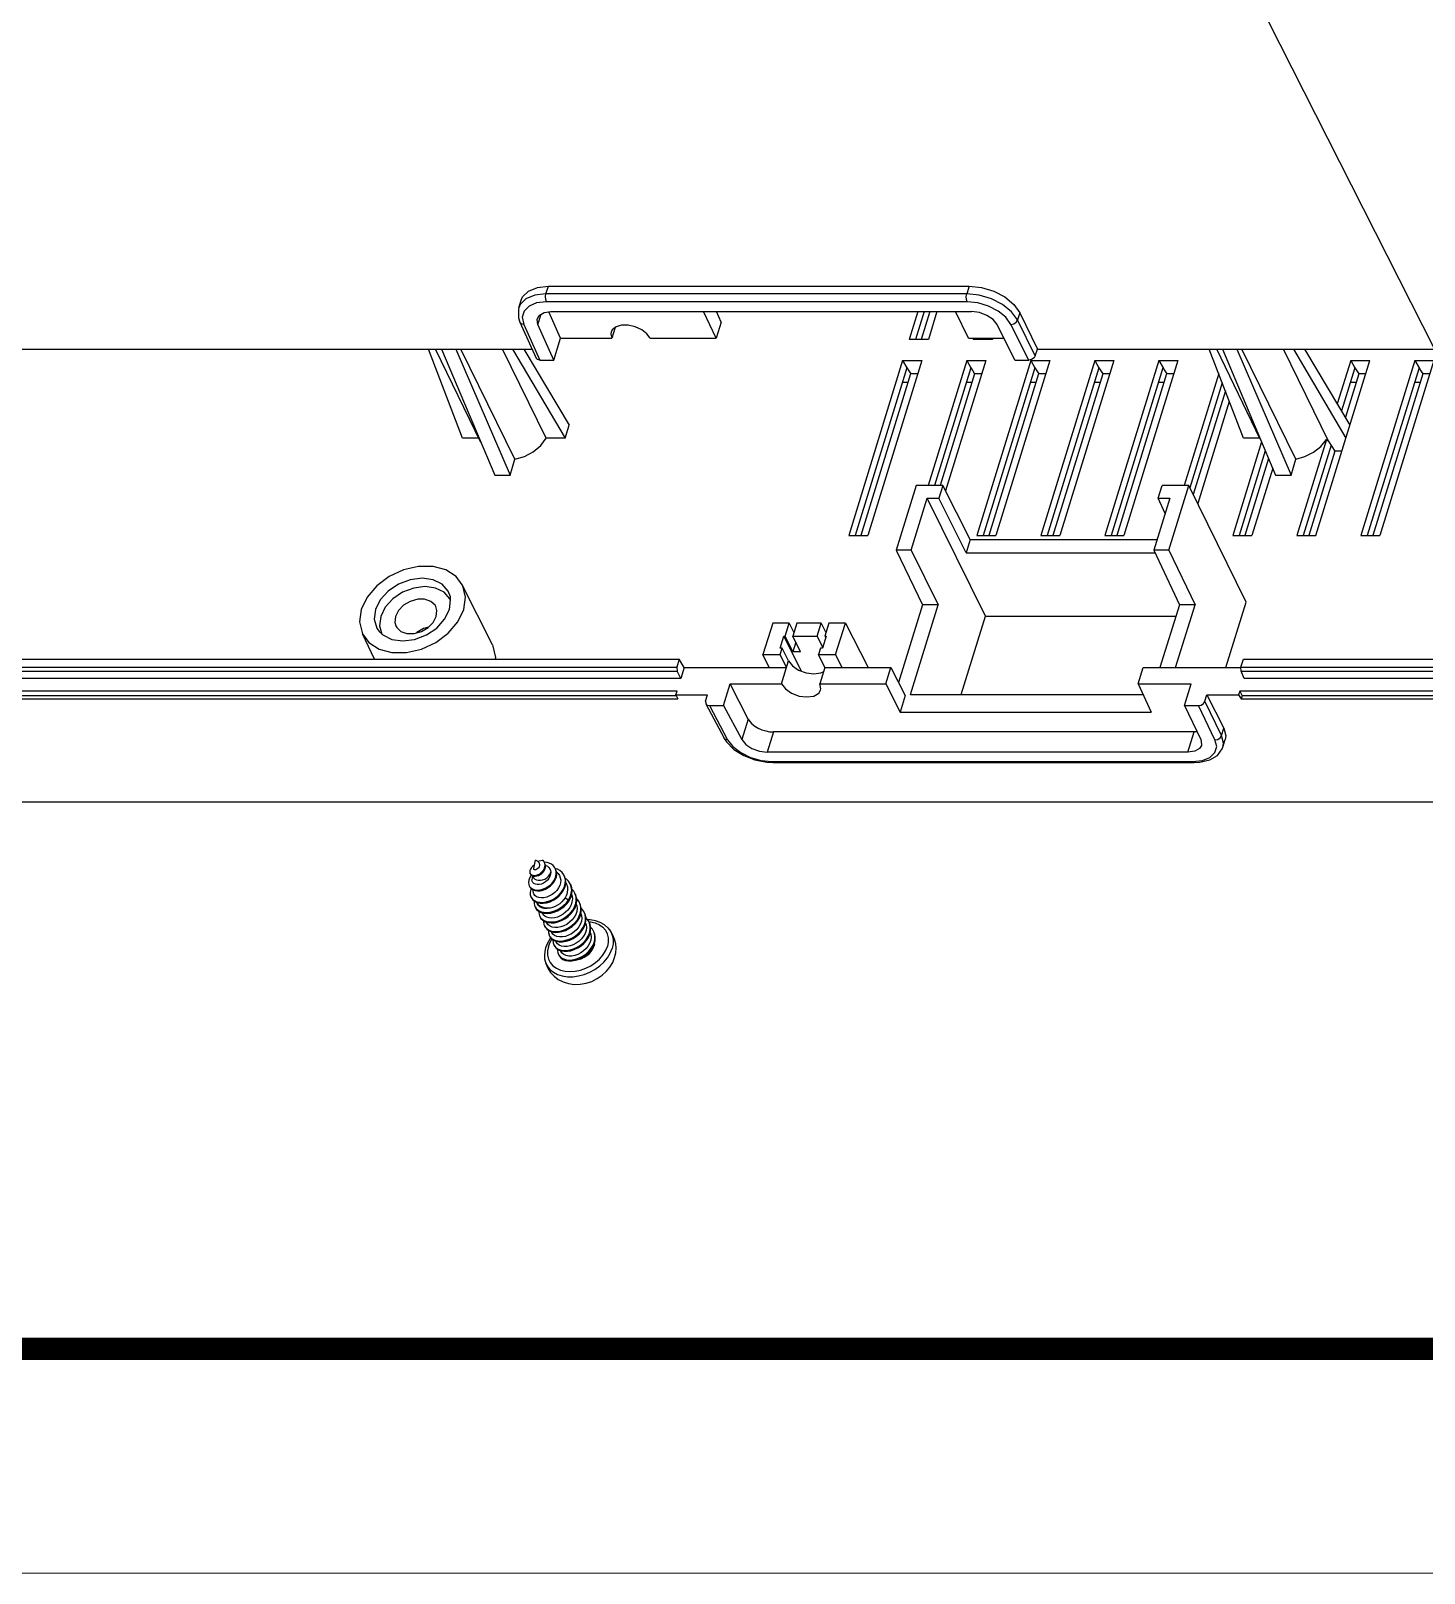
# Model space of a CAD drawing. Header units: millimetres. Extents: x 2151 to 2806, y 681 to 1136.
# Drawn here: x 2296.4 to 2366.6, y 680.9 to 758.6 of the extents above; entities that cross this region are included whole.
import ezdxf

# ---------------------------------------------------------------- set-up
doc = ezdxf.new("R2010")
doc.units = ezdxf.units.MM
doc.layers.add('02___PRT_ALL_AXES', color=7, linetype='Continuous')
doc.layers.add('3_ALL_AXES', color=7, linetype='Continuous')
doc.layers.add('from', color=7, linetype='Continuous', lineweight=13)

# ---------------------------------------------------------------- blocks, each defined once
blk = doc.blocks.new('*u28')
at = {"color": 7, "linetype": 'Continuous'}
for p, q in [((67.68, -55.89), (81.18, -82.55)), ((17.27, -78.57), (16.47, -78.67)), ((17.27, -78.57), (17.45, -78)), ((47.54, -78.57), (17.27, -78.57)), ((17.45, -78), (47.72, -78)), ((47.72, -78), (47.54, -78.57)), ((15.32, -79.57), (15.48, -79.03)), ((15.42, -79.34), (15.32, -79.57)), ((15.69, -79.8), (15.56, -80.25)), ((16.05, -79.44), (15.69, -79.8)), ((47.56, -79.13), (17.3, -79.13)), ((18.32, -81.76), (17.47, -79.86)), ((17.63, -79.84), (47.89, -79.84)), ((29.51, -81.76), (28.6, -79.84)), ((29.88, -80.59), (29.53, -79.84)), ((44.02, -79.84), (43.4, -81.84)), ((44.48, -79.84), (43.86, -81.84)), ((44.89, -79.84), (44.27, -81.84)), ((45.4, -79.84), (44.78, -81.84)), ((47.66, -81.76), (46.74, -79.84)), ((15.3, -80.29), (15.4, -80.61)), ((15.4, -80.61), (16.56, -83.19)), ((15.56, -80.25), (15.67, -80.76)), ((15.67, -80.76), (16.82, -83.33)), ((16.69, -80.77), (16.92, -80.03)), ((17.84, -83.33), (16.69, -80.77)), ((22.25, -80.99), (22.01, -81.76)), ((29.88, -80.59), (29.51, -81.76)), ((51, -83.33), (49.72, -80.77)), ((52.01, -83.33), (50.72, -80.76)), ((51.35, -79.92), (51.19, -80.44)), ((52.47, -83.02), (51.19, -80.44)), ((51.35, -79.92), (52.62, -82.55)), ((17.84, -83.33), (18.32, -81.76)), ((18.32, -81.76), (22.01, -81.76)), ((24.77, -81.76), (29.51, -81.76)), ((44.78, -81.84), (43.4, -81.84)), ((47.66, -81.76), (50.21, -81.76)), ((48.03, -81.76), (48.01, -81.84)), ((49.39, -81.84), (48.01, -81.84)), ((48.49, -81.76), (48.47, -81.84)), ((48.9, -81.76), (48.87, -81.84)), ((49.41, -81.76), (49.39, -81.84)), ((-97.52, -82.55), (16.27, -82.55)), ((11.27, -88.95), (8.81, -82.55)), ((12.59, -89.26), (9.33, -82.55)), ((9.75, -82.55), (13.58, -91.61)), ((10.79, -82.55), (14.69, -91.61)), ((15.04, -90.46), (11.15, -82.55)), ((17.29, -88.95), (14.14, -82.55)), ((14.85, -82.55), (18.64, -88.95)), ((15.67, -82.55), (18.93, -88.01)), ((52.47, -83.02), (52.62, -82.55)), ((52.62, -82.55), (81.18, -82.55)), ((67.46, -88.95), (64.99, -82.55)), ((68.66, -89.02), (65.52, -82.55)), ((65.93, -82.55), (69.76, -91.61)), ((66.97, -82.55), (70.87, -91.61)), ((71.22, -90.46), (67.33, -82.55)), ((73.6, -89.2), (70.32, -82.55)), ((71.04, -82.55), (74.82, -88.95)), ((71.85, -82.55), (75.11, -88.01)), ((16.82, -83.33), (17.84, -83.33)), ((42.93, -83.37), (39.05, -95.94)), ((43.23, -83.89), (39.51, -95.94)), ((43.5, -84.32), (39.91, -95.94)), ((44.31, -83.37), (40.43, -95.94)), ((42.93, -83.37), (43.24, -83.88)), ((42.93, -83.37), (44.31, -83.37)), ((43.23, -83.89), (43.51, -84.31)), ((44.02, -84.32), (43.5, -84.32)), ((47.54, -83.37), (44.76, -92.35)), ((47.84, -83.89), (45.22, -92.35)), ((48.11, -84.32), (45.63, -92.35)), ((48.92, -83.37), (46.02, -92.73)), ((47.54, -83.37), (47.84, -83.88)), ((47.54, -83.37), (48.92, -83.37)), ((47.84, -83.89), (47.97, -84.1)), ((47.97, -84.1), (48.11, -84.31)), ((48.62, -84.32), (48.11, -84.32)), ((52.14, -83.37), (48.26, -95.94)), ((52.44, -83.89), (48.72, -95.94)), ((52.71, -84.32), (49.12, -95.94)), ((53.52, -83.37), (49.64, -95.94)), ((51, -83.33), (52.01, -83.33)), ((52.14, -83.37), (52.45, -83.88)), ((52.14, -83.37), (53.52, -83.37)), ((52.44, -83.89), (52.58, -84.1)), ((52.58, -84.1), (52.72, -84.31)), ((53.23, -84.32), (52.71, -84.32)), ((56.75, -83.37), (52.86, -95.94)), ((57.05, -83.89), (53.32, -95.94)), ((57.32, -84.32), (53.73, -95.94)), ((58.13, -83.37), (54.24, -95.94)), ((56.75, -83.37), (57.05, -83.88)), ((56.75, -83.37), (58.13, -83.37)), ((57.05, -83.89), (57.19, -84.1)), ((57.19, -84.1), (57.32, -84.31)), ((57.83, -84.32), (57.32, -84.32)), ((61.35, -83.37), (57.47, -95.94)), ((61.65, -83.89), (57.93, -95.94)), ((61.92, -84.32), (58.33, -95.94)), ((62.73, -83.37), (58.85, -95.94)), ((61.35, -83.37), (61.66, -83.88)), ((61.35, -83.37), (62.73, -83.37)), ((61.65, -83.89), (61.79, -84.1)), ((61.79, -84.1), (61.93, -84.31)), ((62.44, -84.32), (61.92, -84.32)), ((65.67, -84.3), (63.18, -92.35)), ((72.66, -95.94), (76.55, -83.37)), ((75.17, -83.37), (74.2, -86.48)), ((75.47, -83.89), (74.51, -86.99)), ((75.74, -84.32), (74.78, -87.44)), ((75.17, -83.37), (75.47, -83.88)), ((75.17, -83.37), (76.55, -83.37)), ((75.47, -83.89), (75.61, -84.1)), ((75.61, -84.1), (75.74, -84.31)), ((76.26, -84.32), (75.74, -84.32)), ((79.77, -83.37), (75.89, -95.94)), ((80.08, -83.89), (76.35, -95.94)), ((80.35, -84.32), (76.75, -95.94)), ((81.15, -83.37), (77.27, -95.94)), ((79.77, -83.37), (80.08, -83.88)), ((79.77, -83.37), (81.15, -83.37)), ((80.08, -83.89), (80.21, -84.1)), ((80.21, -84.1), (80.35, -84.31)), ((80.86, -84.32), (80.35, -84.32)), ((42.91, -84.92), (43.32, -84.92)), ((47.52, -84.92), (47.92, -84.92)), ((52.12, -84.92), (52.53, -84.92)), ((56.73, -84.92), (57.13, -84.92)), ((61.33, -84.92), (61.74, -84.92)), ((65.92, -84.97), (63.6, -92.51)), ((75.15, -84.92), (75.56, -84.92)), ((79.76, -84.92), (80.16, -84.92)), ((66.15, -85.55), (63.84, -93.01)), ((66.43, -86.3), (64.16, -93.66)), ((18.64, -88.95), (18.93, -88.01)), ((12.44, -88.95), (11.27, -88.95)), ((18.64, -88.95), (17.29, -88.95)), ((68.75, -89.22), (66.68, -95.94)), ((69.02, -89.85), (67.14, -95.94)), ((68.62, -88.95), (67.46, -88.95)), ((73.41, -89.05), (71.28, -95.94)), ((73.75, -89.45), (71.74, -95.94)), ((74.02, -89.88), (72.15, -95.94)), ((73.6, -89.2), (74.02, -89.88)), ((74.54, -89.88), (74.02, -89.88)), ((14.69, -91.61), (15.04, -90.46)), ((69.25, -90.41), (67.54, -95.94)), ((70.87, -91.61), (71.22, -90.46)), ((13.58, -91.61), (14.69, -91.61)), ((69.55, -91.11), (68.06, -95.94)), ((69.76, -91.61), (70.87, -91.61)), ((43.9, -92.35), (42.46, -97)), ((45.83, -92.35), (43.9, -92.35)), ((45.83, -92.35), (45.54, -93.27)), ((47.79, -96.23), (45.83, -92.35)), ((61.3, -93.27), (61.59, -92.35)), ((63.52, -92.35), (61.59, -92.35)), ((62.08, -97), (63.52, -92.35)), ((67.64, -100.74), (63.52, -92.35)), ((43.54, -97), (44.7, -93.27)), ((48.89, -101.75), (44.7, -93.27)), ((44.7, -93.27), (45.54, -93.27)), ((47.49, -97.19), (45.54, -93.27)), ((62.15, -93.27), (61, -97)), ((61.81, -94.36), (61.3, -93.27)), ((61.3, -93.27), (62.15, -93.27)), ((39.05, -95.94), (40.43, -95.94)), ((47.79, -96.23), (47.49, -97.19)), ((47.79, -96.23), (61.24, -96.23)), ((48.26, -95.94), (49.64, -95.94)), ((52.86, -95.94), (54.24, -95.94)), ((57.47, -95.94), (58.85, -95.94)), ((66.68, -95.94), (68.06, -95.94)), ((71.28, -95.94), (72.66, -95.94)), ((75.89, -95.94), (77.27, -95.94)), ((42.46, -97), (44.35, -100.93)), ((43.54, -97), (42.46, -97)), ((43.54, -97), (45.48, -100.93)), ((47.49, -97.19), (61.09, -97.19)), ((61, -97), (62.84, -100.93)), ((62.08, -97), (61, -97)), ((62.08, -97), (63.97, -100.93)), ((13.43, -103.82), (11.24, -99.49)), ((10.4, -100.66), (10.35, -100.51)), ((44.35, -100.93), (42.62, -106.52)), ((43.49, -107.38), (45.48, -100.93)), ((45.48, -100.93), (44.35, -100.93)), ((62.84, -100.93), (61.44, -105.45)), ((62.57, -105.45), (63.97, -100.93)), ((63.97, -100.93), (62.84, -100.93)), ((66.18, -105.45), (67.64, -100.74)), ((5.38, -101.78), (5.29, -102.44)), ((47.15, -107.38), (48.89, -101.75)), ((48.89, -101.75), (62.59, -101.75)), ((4.94, -104.86), (4.06, -103.02)), ((33.58, -102.26), (32.88, -104.52)), ((34.77, -102.26), (33.58, -102.26)), ((34.12, -104.05), (34.39, -103.19)), ((34.39, -103.19), (35.62, -105.71)), ((34.39, -103.19), (34.48, -103.19)), ((34.48, -103.19), (34.77, -102.26)), ((35.03, -104.31), (34.48, -103.19)), ((34.77, -102.26), (35.11, -102.94)), ((35.32, -102.26), (35.03, -103.19)), ((35.58, -104.31), (35.03, -103.19)), ((35.03, -103.19), (36.78, -103.19)), ((37.07, -102.26), (35.32, -102.26)), ((36.78, -103.19), (37.07, -102.26)), ((37.18, -103.99), (36.78, -103.19)), ((37.07, -102.26), (37.41, -102.94)), ((37.43, -103.19), (37.16, -104.05)), ((37.62, -102.26), (37.33, -103.19)), ((37.33, -103.19), (37.39, -103.3)), ((37.33, -103.19), (37.43, -103.19)), ((38.81, -102.26), (37.62, -102.26)), ((38.11, -104.52), (38.81, -102.26)), ((38.81, -102.26), (40.44, -105.45)), ((34.11, -104.52), (34.26, -104.05)), ((34.26, -104.05), (34.12, -104.05)), ((34.72, -104.98), (34.26, -104.05)), ((35.24, -103.62), (35.03, -104.31)), ((37.02, -104.05), (36.88, -104.52)), ((37.16, -104.05), (37.02, -104.05)), ((-85.06, -104.86), (26.86, -104.86)), ((26.86, -104.86), (26.68, -105.43)), ((27.2, -105.45), (26.86, -104.86)), ((33.33, -105.45), (32.88, -104.52)), ((32.88, -104.52), (34.11, -104.52)), ((34.57, -105.45), (34.11, -104.52)), ((34.21, -106.63), (34.72, -104.98)), ((37.33, -105.45), (36.88, -104.52)), ((36.88, -104.52), (38.11, -104.52)), ((38.58, -105.45), (38.11, -104.52)), ((67.27, -105.43), (67.45, -104.86)), ((67.45, -104.86), (93.7, -104.86)), ((-85.2, -105.43), (26.68, -105.43)), ((-85.19, -105.72), (26.7, -105.72)), ((26.96, -106.23), (-84.95, -106.23)), ((26.68, -105.43), (26.7, -105.72)), ((26.96, -106.23), (26.7, -105.72)), ((27.2, -105.45), (26.96, -106.23)), ((27.2, -105.45), (34.57, -105.45)), ((37.33, -105.45), (36.97, -106.63)), ((37.05, -105.84), (37.25, -105.73)), ((37.33, -105.45), (42.07, -105.45)), ((41.71, -106.63), (42.07, -105.45)), ((42.07, -105.45), (43.11, -107.47)), ((59.87, -106.63), (60.23, -105.45)), ((60.23, -105.45), (67.27, -105.45)), ((67.28, -105.72), (67.27, -105.43)), ((67.27, -105.43), (93.49, -105.43)), ((67.49, -106.23), (67.28, -105.72)), ((67.28, -105.72), (93.5, -105.72)), ((93.74, -106.23), (67.49, -106.23)), ((26.7, -107.16), (-85.24, -107.16)), ((26.62, -107.49), (-85.09, -107.49)), ((26.62, -107.41), (26.7, -107.16)), ((26.62, -107.41), (26.75, -107.71)), ((26.62, -107.41), (28.9, -107.41)), ((28.75, -107.88), (28.9, -107.41)), ((30.04, -108.19), (30.52, -106.63)), ((31.81, -109.16), (30.52, -106.63)), ((30.52, -106.63), (34.21, -106.63)), ((36.97, -106.63), (41.71, -106.63)), ((41.71, -106.63), (42.74, -108.67)), ((43.11, -107.47), (42.74, -108.67)), ((43.49, -107.38), (60.21, -107.38)), ((59.87, -106.63), (60.8, -108.67)), ((59.87, -106.63), (63.68, -106.63)), ((63.2, -108.19), (63.68, -106.63)), ((64.68, -107.88), (64.82, -107.41)), ((64.82, -107.41), (66.03, -109.82)), ((64.82, -107.41), (67.1, -107.41)), ((67.18, -107.16), (67.1, -107.41)), ((67.1, -107.41), (67.28, -107.71)), ((67.18, -107.16), (67.35, -107.49)), ((93.46, -107.16), (67.18, -107.16)), ((67.35, -107.49), (67.28, -107.71)), ((93.61, -107.49), (67.35, -107.49)), ((-85.15, -107.71), (26.75, -107.71)), ((28.77, -108.06), (30.09, -110.53)), ((29.03, -108.19), (30.34, -110.66)), ((29.03, -108.19), (30.04, -108.19)), ((30.04, -108.19), (31.35, -110.64)), ((42.74, -108.67), (60.8, -108.67)), ((63.2, -108.19), (64.38, -110.64)), ((63.2, -108.19), (64.21, -108.19)), ((65.4, -110.66), (64.21, -108.19)), ((65.86, -110.34), (64.68, -107.88)), ((67.28, -107.71), (93.52, -107.71)), ((31.81, -109.16), (31.35, -110.64)), ((65.86, -110.34), (66.03, -109.82)), ((30.09, -110.53), (30.26, -110.8)), ((30.34, -110.66), (30.71, -111.14)), ((33.64, -110.08), (33.19, -111.54)), ((63.9, -110.08), (33.64, -110.08)), ((63.45, -111.54), (63.9, -110.08)), ((64.1, -110.07), (63.9, -110.08)), ((66, -110.9), (65.86, -110.34)), ((65.96, -111.18), (66.12, -110.63)), ((65.96, -111.18), (66, -110.9)), ((63.45, -111.54), (33.19, -111.54)), ((33.15, -112.27), (33.62, -112.29)), ((33.53, -112.21), (63.79, -112.21)), ((33.62, -112.29), (63.89, -112.29)), ((63.79, -112.21), (64.49, -112.14)), ((63.89, -112.29), (64.3, -112.27)), ((63.89, -112.29), (63.89, -112.29)), ((81.79, -115.14), (-65.58, -115.14)), ((16.67, -119.39), (17.03, -119.3)), ((17.16, -119.47), (17.17, -119.46)), ((17.19, -119.55), (17.16, -119.46)), ((17.19, -119.52), (17.16, -119.46)), ((17.17, -119.46), (17.16, -119.46)), ((17.2, -119.66), (17.19, -119.55)), ((16.12, -120.25), (16.15, -120.31)), ((16.12, -120.25), (16.18, -120.32)), ((16.39, -119.94), (16.39, -119.91)), ((18.09, -119.95), (17.93, -119.9)), ((17.96, -119.96), (17.94, -119.91)), ((18, -120.12), (17.96, -119.96)), ((18.63, -120.56), (18.57, -120.41)), ((16.06, -121.15), (16.09, -121.21)), ((16.06, -121.15), (16.08, -121.2)), ((16.19, -121.95), (16.22, -122.02)), ((18.65, -122.01), (18.9, -122.17)), ((19.09, -121.23), (19.02, -121.01)), ((19.38, -121.75), (19.35, -121.69)), ((19.44, -121.96), (19.38, -121.75)), ((16.47, -122.28), (16.64, -122.36)), ((16.49, -122.67), (16.52, -122.73)), ((16.67, -122.44), (16.61, -122.35)), ((16.79, -122.57), (16.67, -122.44)), ((18.9, -122.17), (18.93, -122.23)), ((19.73, -122.47), (19.69, -122.37)), ((20.09, -123.22), (20.02, -123.06)), ((16.83, -123.35), (16.86, -123.41)), ((16.83, -123.35), (16.88, -123.45)), ((17.16, -124.04), (17.19, -124.1)), ((17.16, -124.04), (17.2, -124.1)), ((20.4, -123.85), (20.36, -123.74)), ((17.5, -124.72), (17.53, -124.78)), ((20.72, -124.48), (20.69, -124.42)), ((20.75, -125.35), (20.71, -125.52)), ((20.78, -124.7), (20.72, -124.48)), ((17.83, -125.4), (17.86, -125.47)), ((18.17, -126.09), (18.2, -126.15)), ((18.17, -126.09), (18.2, -126.14))]:
    blk.add_line(p, q, dxfattribs=at)
for points in [[(16.47, -78.67), (15.83, -78.93), (15.42, -79.34)], [(15.49, -79.03), (15.59, -78.79), (16.01, -78.37), (16.65, -78.1), (17.45, -78)], [(17.3, -79.13), (17.25, -78.97), (17.24, -78.76), (17.27, -78.57)], [(47.56, -79.13), (47.52, -78.97), (47.51, -78.76), (47.54, -78.57)], [(51.19, -80.44), (50.77, -79.86), (50.12, -79.34), (49.32, -78.93), (48.43, -78.67), (47.54, -78.57)], [(47.72, -78), (48.6, -78.1), (49.49, -78.37), (50.29, -78.79), (50.93, -79.32), (51.35, -79.92)], [(15.32, -79.57), (15.29, -79.67), (15.3, -80.29)], [(17.3, -79.13), (16.6, -79.21), (16.05, -79.44)], [(16.65, -80.34), (16.79, -80.11), (17.14, -79.91), (17.63, -79.84)], [(50.72, -80.76), (50.36, -80.25), (49.8, -79.8), (49.1, -79.44), (48.33, -79.21), (47.56, -79.13)], [(49.72, -80.77), (49.44, -80.41), (48.99, -80.11), (48.45, -79.91), (47.89, -79.84)], [(15.67, -80.76), (15.5, -80.71), (15.4, -80.61)], [(16.69, -80.77), (16.63, -80.41), (16.65, -80.34)], [(24.77, -81.76), (24.53, -81.44), (24.16, -81.15), (23.69, -80.94), (23.18, -80.82), (22.7, -80.82), (22.31, -80.94), (22.04, -81.15), (21.96, -81.31)], [(50.72, -80.76), (50.92, -80.71), (51.09, -80.6), (51.19, -80.44)], [(21.96, -81.31), (21.93, -81.44), (22.01, -81.76)], [(16.82, -83.33), (16.65, -83.29), (16.56, -83.19)], [(52.47, -83.02), (52.38, -83.17), (52.21, -83.29), (52.01, -83.33)], [(15.04, -90.46), (15.72, -90.26), (16.35, -89.92), (16.89, -89.47), (17.29, -88.95)], [(71.22, -90.46), (71.87, -90.27), (72.48, -89.96), (73.01, -89.54), (73.41, -89.05)], [(73.41, -89.05), (73.47, -89.1), (73.54, -89.15), (73.6, -89.2)], [(11.25, -99.49), (10.81, -98.91), (10.07, -98.43), (9.15, -98.18), (8.1, -98.18), (7.02, -98.43), (5.98, -98.91), (5.09, -99.58), (4.4, -100.4), (3.98, -101.28)], [(10.39, -100.37), (10.23, -99.95), (9.8, -99.45), (9.16, -99.13), (8.37, -99.01), (7.51, -99.13), (6.67, -99.45), (5.92, -99.95), (5.35, -100.58), (5, -101.28)], [(10.35, -100.51), (9.94, -100.03), (9.33, -99.73), (8.58, -99.62), (7.76, -99.73), (6.96, -100.03), (6.25, -100.51), (5.71, -101.11), (5.38, -101.78)], [(11.35, -101.28), (11.47, -100.4), (11.29, -99.58), (11.25, -99.49)], [(9.34, -101.05), (9.29, -100.97), (8.98, -100.69), (8.54, -100.54), (8.04, -100.54), (7.51, -100.69), (7.03, -100.97), (6.66, -101.35), (6.44, -101.78)], [(10.33, -101.28), (10.41, -100.58), (10.39, -100.37)], [(3.98, -101.28), (3.86, -102.16), (4.06, -103.02)], [(4.06, -103.02), (4.52, -103.65), (5.26, -104.13), (6.18, -104.38), (7.23, -104.38), (8.31, -104.13), (9.35, -103.65), (10.24, -102.98), (10.93, -102.16), (11.35, -101.28)], [(5, -101.28), (4.92, -101.98), (5.1, -102.61), (5.28, -102.87)], [(6.44, -101.78), (6.39, -102.2), (6.47, -102.46)], [(6.47, -102.46), (6.53, -102.58), (6.84, -102.86), (7.27, -103.01), (7.78, -103.01), (8.31, -102.86), (8.79, -102.58), (9.16, -102.2), (9.38, -101.78)], [(9.38, -101.78), (9.43, -101.35), (9.34, -101.05)], [(9.41, -102.61), (9.98, -101.98), (10.33, -101.28)], [(5.28, -102.87), (5.53, -103.11), (6.18, -103.43), (6.97, -103.54), (7.82, -103.43), (8.67, -103.11), (9.41, -102.61)], [(5.29, -102.44), (5.47, -103.04), (5.48, -103.06)], [(8.83, -102.54), (8.47, -102.64), (7.98, -102.93), (7.94, -102.97)], [(13.65, -104.86), (13.67, -104.73), (13.48, -103.91), (13.44, -103.82)], [(34.72, -104.98), (35, -105.34), (35.44, -105.64), (35.99, -105.84), (36.55, -105.91), (37.05, -105.84)], [(34.21, -106.63), (34.49, -106.99), (34.93, -107.29), (35.48, -107.5), (36.04, -107.57), (36.54, -107.5), (36.89, -107.29), (37.02, -107.07)], [(37.02, -107.07), (37.04, -106.99), (36.97, -106.63)], [(28.75, -107.88), (28.76, -108.04), (28.77, -108.06)], [(28.77, -108.06), (28.85, -108.15), (29.03, -108.19)], [(64.21, -108.19), (64.41, -108.15), (64.58, -108.04), (64.68, -107.88)], [(31.81, -109.16), (31.93, -109.34), (32.09, -109.51), (32.3, -109.67), (32.54, -109.81), (32.8, -109.93), (33.08, -110.01), (33.36, -110.07), (33.64, -110.08)], [(66.03, -109.82), (66.17, -110.36), (66.12, -110.63)], [(30.34, -110.66), (30.17, -110.62), (30.09, -110.53)], [(30.26, -110.8), (30.79, -111.34), (31.5, -111.78), (32.3, -112.09), (33.15, -112.27)], [(31.35, -110.64), (31.64, -110.99), (32.08, -111.28), (32.63, -111.47), (33.19, -111.54)], [(64.38, -110.64), (64.44, -110.99), (64.42, -111.06)], [(64.49, -112.14), (65.04, -111.92), (65.39, -111.57), (65.52, -111.14), (65.4, -110.66)], [(65.4, -110.66), (65.6, -110.62), (65.77, -110.5), (65.86, -110.34)], [(30.71, -111.14), (31.28, -111.57), (31.98, -111.92), (32.76, -112.14), (33.53, -112.21)], [(64.42, -111.06), (64.29, -111.28), (63.94, -111.47), (63.45, -111.54)], [(64.3, -112.27), (65.03, -112.1), (65.57, -111.77), (65.91, -111.31), (65.96, -111.18)], [(33.53, -112.21), (33.6, -112.29), (33.62, -112.29)], [(63.79, -112.21), (63.87, -112.29), (63.89, -112.29)], [(16.44, -119.65), (16.32, -119.74), (16.22, -119.84), (16.15, -119.95), (16.11, -120.06), (16.1, -120.16), (16.12, -120.25)], [(16.18, -120.32), (16.26, -120.38), (16.35, -120.4), (16.47, -120.41), (16.59, -120.39), (16.71, -120.35), (16.83, -120.29), (16.93, -120.21), (17.03, -120.11), (17.11, -120), (17.16, -119.89), (17.19, -119.77), (17.2, -119.66)], [(16.29, -120.44), (16.38, -120.47), (16.5, -120.47), (16.62, -120.45), (16.74, -120.41), (16.86, -120.35), (16.97, -120.27), (17.06, -120.17), (17.14, -120.07), (17.19, -119.95), (17.23, -119.84), (17.23, -119.72)], [(16.79, -119.54), (16.81, -119.62), (16.8, -119.7), (16.78, -119.78), (16.74, -119.86), (16.68, -119.92), (16.62, -119.97), (16.55, -120), (16.49, -120.01), (16.44, -120), (16.4, -119.98), (16.39, -119.94)], [(16.67, -119.39), (16.71, -119.42), (16.74, -119.45), (16.77, -119.5), (16.79, -119.54)], [(17.16, -119.46), (17.1, -119.37), (17.03, -119.3)], [(17.94, -119.91), (17.89, -119.82), (17.78, -119.7), (17.66, -119.6), (17.51, -119.53), (17.35, -119.48), (17.17, -119.46)], [(17.23, -119.72), (17.22, -119.62), (17.19, -119.52)], [(17.29, -119.69), (17.38, -119.74), (17.47, -119.83), (17.54, -119.93), (17.59, -120.05), (17.61, -120.18)], [(16.23, -120.4), (16.19, -120.44), (16.09, -120.6), (16.03, -120.76), (16.01, -120.92), (16.03, -121.07), (16.06, -121.15)], [(16.08, -121.2), (16.18, -121.3), (16.3, -121.38), (16.46, -121.44), (16.63, -121.46), (16.82, -121.45), (17.01, -121.4), (17.2, -121.33), (17.39, -121.23), (17.56, -121.11), (17.71, -120.96), (17.83, -120.8), (17.92, -120.63), (17.99, -120.46), (18.01, -120.28), (18, -120.12)], [(16.09, -121.21), (16.11, -121.26), (16.21, -121.36), (16.33, -121.45), (16.49, -121.5), (16.66, -121.52), (16.85, -121.51), (17.04, -121.47), (17.23, -121.39), (17.42, -121.29), (17.59, -121.17), (17.74, -121.02), (17.86, -120.86), (17.95, -120.69), (18.02, -120.52), (18.04, -120.35), (18.04, -120.18), (17.99, -120.02), (17.97, -119.97)], [(16.15, -120.31), (16.21, -120.39), (16.29, -120.44)], [(16.19, -121.95), (16.29, -122.11), (16.44, -122.22), (16.61, -122.3), (16.82, -122.34), (17.04, -122.35), (17.28, -122.31), (17.53, -122.24), (17.76, -122.13), (17.99, -121.99), (18.19, -121.82), (18.36, -121.63), (18.5, -121.42), (18.6, -121.2), (18.65, -120.98), (18.67, -120.76), (18.63, -120.56)], [(17.61, -120.18), (17.6, -120.32), (17.55, -120.47), (17.47, -120.62), (17.37, -120.75), (17.24, -120.87), (17.1, -120.96), (16.94, -121.03), (16.79, -121.06), (16.64, -121.07), (16.51, -121.05), (16.4, -121), (16.32, -120.92), (16.27, -120.83), (16.26, -120.72)], [(18.32, -120.94), (18.26, -121.13), (18.17, -121.31), (18.05, -121.49), (17.9, -121.64), (17.72, -121.78), (17.52, -121.89), (17.32, -121.97), (17.12, -122.01), (16.93, -122.02), (16.75, -122), (16.6, -121.94), (16.48, -121.85), (16.39, -121.74), (16.35, -121.63)], [(17.61, -120.18), (17.6, -120.2), (17.6, -120.22)], [(18.08, -120.21), (18.14, -120.27), (18.24, -120.42), (18.3, -120.58), (18.33, -120.76), (18.32, -120.94)], [(18.57, -120.41), (18.55, -120.37), (18.43, -120.2), (18.27, -120.06), (18.09, -119.95)], [(18.69, -121.04), (18.7, -120.83), (18.66, -120.62), (18.6, -120.47)], [(19.02, -121.01), (18.9, -120.83), (18.74, -120.67), (18.66, -120.62)], [(16.2, -121.35), (16.17, -121.43), (16.13, -121.62), (16.14, -121.8), (16.19, -121.95)], [(16.22, -122.02), (16.32, -122.17), (16.47, -122.28)], [(16.64, -122.36), (16.85, -122.4), (17.07, -122.41), (17.31, -122.37), (17.56, -122.3), (17.79, -122.19), (18.02, -122.05), (18.22, -121.88), (18.39, -121.69), (18.53, -121.48), (18.63, -121.27), (18.69, -121.04)], [(16.86, -123.41), (16.91, -123.51), (17.04, -123.64), (17.21, -123.74), (17.41, -123.8), (17.64, -123.83), (17.88, -123.81), (18.14, -123.76), (18.39, -123.66), (18.63, -123.53), (18.86, -123.37), (19.06, -123.17), (19.23, -122.96), (19.36, -122.73), (19.44, -122.49), (19.48, -122.26), (19.47, -122.03), (19.41, -121.81), (19.38, -121.75)], [(18.65, -122.01), (18.54, -122.17), (18.41, -122.32), (18.26, -122.45), (18.1, -122.56), (17.92, -122.65), (17.74, -122.72), (17.56, -122.77)], [(18.8, -121.64), (18.77, -121.76), (18.72, -121.89), (18.65, -122.01)], [(18.7, -120.97), (18.74, -121.04), (18.81, -121.22), (18.83, -121.43), (18.8, -121.64)], [(18.9, -122.17), (19.02, -121.94), (19.09, -121.7), (19.12, -121.46), (19.09, -121.23)], [(18.93, -122.23), (19.05, -122), (19.12, -121.76), (19.15, -121.52), (19.12, -121.3), (19.05, -121.07)], [(19.11, -121.79), (19.15, -121.91), (19.17, -122.12), (19.14, -122.32)], [(19.35, -121.69), (19.27, -121.55), (19.13, -121.4)], [(19.41, -122.43), (19.45, -122.19), (19.44, -121.96)], [(16.44, -122.26), (16.43, -122.27), (16.43, -122.46), (16.48, -122.64), (16.49, -122.67)], [(16.49, -122.67), (16.57, -122.79), (16.71, -122.92), (16.88, -123.01), (17.09, -123.06), (17.32, -123.08), (17.57, -123.06), (17.82, -122.99), (18.08, -122.89), (18.32, -122.75), (18.54, -122.58), (18.74, -122.39), (18.9, -122.17)], [(16.52, -122.73), (16.6, -122.85), (16.74, -122.98), (16.91, -123.07), (17.12, -123.13), (17.35, -123.14), (17.6, -123.12), (17.85, -123.06), (18.11, -122.95), (18.35, -122.81), (18.57, -122.64), (18.77, -122.45), (18.93, -122.23)], [(17.56, -122.77), (17.35, -122.8), (17.15, -122.78), (16.98, -122.74), (16.83, -122.66), (16.72, -122.55), (16.67, -122.47)], [(16.77, -123), (16.76, -123.11), (16.8, -123.29), (16.83, -123.35)], [(17.56, -122.77), (17.34, -122.77), (17.13, -122.74), (16.95, -122.67), (16.79, -122.57)], [(16.88, -123.45), (17.01, -123.58), (17.18, -123.68), (17.38, -123.74), (17.61, -123.76), (17.85, -123.75), (18.11, -123.69), (18.36, -123.6), (18.6, -123.47), (18.83, -123.3), (19.03, -123.11), (19.2, -122.9), (19.33, -122.67), (19.41, -122.43)], [(19.14, -122.32), (19.08, -122.52), (18.98, -122.72), (18.84, -122.9), (18.68, -123.06), (18.5, -123.2), (18.3, -123.32), (18.09, -123.41), (17.88, -123.46), (17.68, -123.48), (17.49, -123.47), (17.32, -123.42), (17.18, -123.35), (17.07, -123.25), (17.01, -123.15)], [(17.19, -124.1), (17.23, -124.16), (17.35, -124.3), (17.51, -124.4), (17.7, -124.48), (17.92, -124.51), (18.17, -124.5), (18.42, -124.45), (18.67, -124.37), (18.92, -124.24), (19.15, -124.09), (19.36, -123.9), (19.54, -123.69), (19.67, -123.46), (19.77, -123.23), (19.81, -122.99), (19.81, -122.76), (19.76, -122.54), (19.72, -122.43)], [(17.2, -124.1), (17.32, -124.24), (17.48, -124.34), (17.67, -124.41), (17.89, -124.45), (18.14, -124.44), (18.39, -124.39), (18.64, -124.31), (18.89, -124.18), (19.12, -124.02), (19.33, -123.84), (19.51, -123.63), (19.64, -123.4), (19.74, -123.16)], [(19.48, -123.01), (19.41, -123.22), (19.3, -123.42), (19.15, -123.61), (18.97, -123.78), (18.77, -123.93), (18.56, -124.04), (18.34, -124.12), (18.12, -124.16), (17.91, -124.16), (17.72, -124.13), (17.56, -124.06), (17.43, -123.96), (17.34, -123.84)], [(17.53, -124.78), (17.56, -124.83), (17.67, -124.97), (17.83, -125.08), (18.02, -125.15), (18.23, -125.19), (18.47, -125.19), (18.72, -125.15), (18.98, -125.06), (19.23, -124.95), (19.46, -124.79), (19.67, -124.61), (19.85, -124.4), (19.99, -124.18), (20.09, -123.95), (20.14, -123.71), (20.15, -123.48), (20.11, -123.26), (20.05, -123.12)], [(19.45, -122.48), (19.49, -122.59), (19.51, -122.8), (19.48, -123.01)], [(19.69, -122.37), (19.63, -122.27), (19.49, -122.1), (19.47, -122.09)], [(19.74, -123.16), (19.78, -122.93), (19.78, -122.69), (19.73, -122.47)], [(19.78, -123.14), (19.78, -123.15), (19.83, -123.32), (19.84, -123.5), (19.82, -123.69)], [(20.02, -123.06), (20, -123.01), (19.86, -122.82), (19.81, -122.78)], [(17.11, -123.68), (17.1, -123.75), (17.12, -123.94), (17.16, -124.04)], [(17.5, -124.72), (17.58, -124.85), (17.72, -124.97), (17.9, -125.07), (18.12, -125.12), (18.35, -125.13), (18.61, -125.1), (18.87, -125.03), (19.12, -124.92), (19.37, -124.78), (19.59, -124.6), (19.78, -124.39), (19.93, -124.17), (20.04, -123.93)], [(19.82, -123.69), (19.75, -123.9), (19.63, -124.11), (19.49, -124.3), (19.31, -124.47), (19.11, -124.61), (18.89, -124.72), (18.67, -124.8), (18.45, -124.84), (18.24, -124.84), (18.05, -124.81), (17.89, -124.74), (17.77, -124.64), (17.68, -124.52)], [(17.86, -125.47), (17.89, -125.51), (18.01, -125.65), (18.16, -125.76), (18.35, -125.84), (18.57, -125.87), (18.81, -125.87), (19.06, -125.83), (19.31, -125.75), (19.56, -125.63), (19.79, -125.48), (20, -125.3), (20.18, -125.09), (20.32, -124.87), (20.43, -124.63), (20.48, -124.4), (20.49, -124.16), (20.44, -123.94), (20.39, -123.8)], [(20.04, -123.93), (20.11, -123.69), (20.12, -123.45), (20.09, -123.22)], [(20.12, -123.84), (20.16, -123.96), (20.18, -124.16), (20.15, -124.38)], [(20.36, -123.74), (20.31, -123.65), (20.16, -123.47), (20.15, -123.46)], [(20.4, -124.56), (20.45, -124.31), (20.45, -124.08), (20.4, -123.85)], [(20.69, -124.42), (20.61, -124.28), (20.48, -124.14)], [(17.44, -124.36), (17.44, -124.52), (17.49, -124.69), (17.5, -124.72)], [(17.77, -125.04), (17.77, -125.06), (17.78, -125.25), (17.83, -125.4)], [(17.83, -125.4), (17.95, -125.57), (18.1, -125.68), (18.29, -125.77), (18.51, -125.81), (18.75, -125.81), (19.01, -125.77), (19.26, -125.69), (19.52, -125.57), (19.76, -125.42), (19.97, -125.23), (20.16, -125.02), (20.3, -124.79), (20.4, -124.56)], [(20.15, -124.38), (20.08, -124.59), (19.97, -124.79), (19.82, -124.98), (19.65, -125.15), (19.45, -125.29), (19.23, -125.41), (19.01, -125.48), (18.79, -125.52), (18.58, -125.53), (18.39, -125.5), (18.23, -125.43), (18.1, -125.33), (18.01, -125.2)], [(18.2, -126.14), (18.32, -126.28), (18.48, -126.39), (18.67, -126.46), (18.9, -126.5), (19.15, -126.49), (19.4, -126.44), (19.66, -126.35), (19.91, -126.22), (20.15, -126.06), (20.36, -125.87), (20.53, -125.65), (20.66, -125.42), (20.75, -125.18), (20.79, -124.94), (20.78, -124.7)], [(20.49, -125.06), (20.42, -125.27), (20.3, -125.48), (20.16, -125.67), (19.98, -125.84), (19.78, -125.98), (19.56, -126.09), (19.34, -126.17), (19.12, -126.21), (18.91, -126.21), (18.72, -126.18), (18.56, -126.11), (18.43, -126.01), (18.35, -125.89)], [(20.45, -124.52), (20.49, -124.64), (20.51, -124.85), (20.49, -125.06)], [(20.66, -125.55), (20.76, -125.32), (20.82, -125.08), (20.82, -124.85), (20.78, -124.63), (20.72, -124.49)], [(18.11, -125.73), (18.1, -125.79), (18.13, -125.97), (18.17, -126.09)], [(18.2, -126.15), (18.23, -126.2), (18.34, -126.34), (18.49, -126.45), (18.68, -126.52), (18.9, -126.56), (19.14, -126.56), (19.39, -126.51), (19.65, -126.43), (19.89, -126.31), (20.13, -126.16), (20.34, -125.98), (20.52, -125.77), (20.66, -125.55)], [(19.52, -126.47), (19.59, -126.46), (19.81, -126.4), (20.01, -126.3), (20.21, -126.18), (20.38, -126.04), (20.53, -125.88), (20.64, -125.7), (20.71, -125.52)]]:
    blk.add_lwpolyline(points, dxfattribs=at)
at = {"layer": '02___PRT_ALL_AXES', "color": 7, "linetype": 'Continuous'}
blk.add_line((35.58, -104.31), (35.03, -104.31), dxfattribs=at)
at = {"layer": '3_ALL_AXES', "color": 7, "linetype": 'Continuous'}
for p, q in [((16.39, -119.91), (16.51, -119.31)), ((16.67, -119.38), (16.51, -119.31)), ((17.29, -119.69), (17.23, -119.66)), ((18.08, -120.21), (18.03, -120.18)), ((18.7, -120.97), (18.69, -120.95)), ((16.31, -121.43), (16.35, -121.63)), ((16.67, -122.47), (16.61, -122.35)), ((17.01, -123.15), (16.97, -123.09)), ((17.34, -123.84), (17.31, -123.77)), ((17.68, -124.52), (17.65, -124.46)), ((18.01, -125.2), (17.98, -125.14)), ((18.35, -125.89), (18.32, -125.82))]:
    blk.add_line(p, q, dxfattribs=at)
for points in [[(16.29, -120.44), (16.27, -120.59), (16.26, -120.72)], [(16.32, -120.45), (16.32, -120.47), (16.38, -120.58), (16.46, -120.67), (16.58, -120.73), (16.72, -120.76), (16.87, -120.76), (17.03, -120.73), (17.18, -120.67), (17.33, -120.58), (17.45, -120.47), (17.54, -120.35), (17.6, -120.22)], [(21.72, -124.17), (21.47, -123.96), (21.17, -123.79), (20.83, -123.67), (20.45, -123.61), (20.28, -123.61)], [(20.35, -123.73), (20.48, -123.74), (20.81, -123.82), (21.11, -123.96), (21.36, -124.14), (21.55, -124.36), (21.68, -124.62), (21.75, -124.9), (21.75, -125.21), (21.69, -125.52)], [(22.21, -126.31), (22.29, -125.97), (22.31, -125.64), (22.29, -125.32), (22.21, -125), (22.09, -124.7), (21.93, -124.42), (21.72, -124.17)], [(21.72, -124.17), (21.91, -124.42), (22.04, -124.7), (22.1, -125.01), (22.1, -125.33), (22.03, -125.67)], [(17.62, -124.91), (17.58, -124.95), (17.38, -125.28), (17.24, -125.62)], [(17.44, -125.52), (17.57, -125.21), (17.7, -124.99)], [(17.24, -125.62), (17.18, -125.89), (17.16, -126.15), (17.17, -126.4)], [(17.17, -126.4), (17.26, -126.75), (17.4, -127.09), (17.59, -127.39), (17.85, -127.67), (18.15, -127.89), (18.5, -128.07), (18.89, -128.19), (19.31, -128.25), (19.74, -128.24), (20.17, -128.16), (20.58, -128.03), (20.96, -127.83), (21.31, -127.59), (21.62, -127.31), (21.87, -127), (22.07, -126.67), (22.21, -126.31)], [(17.23, -126.64), (17.36, -126.92), (17.55, -127.17), (17.8, -127.37), (18.1, -127.53), (18.44, -127.64), (18.81, -127.7), (19.2, -127.7), (19.61, -127.64), (20.02, -127.53), (20.42, -127.37), (20.79, -127.17), (21.14, -126.92), (21.44, -126.64), (21.69, -126.33), (21.89, -126), (22.03, -125.67)], [(17.44, -125.52), (17.37, -125.84), (17.37, -126.14), (17.44, -126.43), (17.58, -126.68), (17.77, -126.91), (18.02, -127.09), (18.31, -127.22), (18.64, -127.3), (19, -127.33), (19.38, -127.3), (19.76, -127.22), (20.14, -127.09), (20.5, -126.91), (20.83, -126.68), (21.12, -126.43), (21.37, -126.14), (21.56, -125.84), (21.69, -125.52)]]:
    blk.add_lwpolyline(points, dxfattribs=at)

msp = doc.modelspace()

# ---------------------------------------------------------------- linework, layer by layer
at = {"layer": 'from'}
msp.add_lwpolyline([(2151.068, 680.947), (2806.279, 680.947), (2806.279, 1136.259), (2151.068, 1136.259)], close=True, dxfattribs=at)
at = {"layer": 'from', "const_width": 1.129}
msp.add_lwpolyline([(2162.36, 692.239), (2162.36, 1124.967), (2794.987, 1124.967), (2794.987, 692.239), (2162.36, 692.239)], dxfattribs=at)

# ---------------------------------------------------------------- block references
at = {"color": 7, "xscale": 0.7, "yscale": 0.7, "zscale": 0.7}
msp.add_blockref('*u28', (2310.27, 800.376), dxfattribs=at)

doc.saveas('drawing.dxf')
